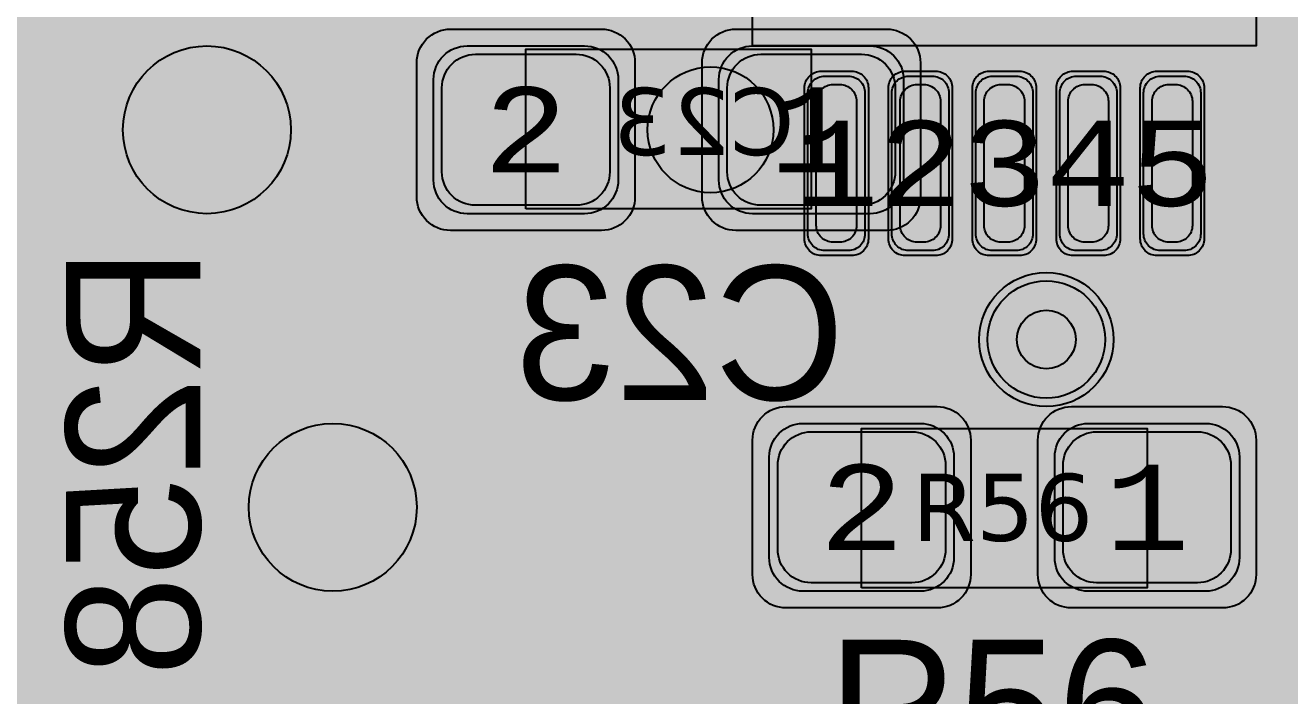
# Model space of a CAD drawing. Extents: x -28 to 199, y -61 to 255.
# Drawn here: x 40.92 to 48.45, y 155.88 to 159.87 of the extents above; entities that cross this region are included whole.
import ezdxf
from ezdxf.enums import TextEntityAlignment as Align

# ---------------------------------------------------------------- set-up
doc = ezdxf.new("R2010")
doc.units = 0
doc.header["$MEASUREMENT"] = 0
for name, color, linetype in [('ASSEMBLY_OUTLINES_BTM', 191, 'CONTINUOUS'), ('ASSEMBLY_OUTLINES_TOP', 102, 'CONTINUOUS'), ('ASSEMBLY_PART_NUMBERS_BTM', 191, 'CONTINUOUS'), ('ASSEMBLY_PART_NUMBERS_TOP', 102, 'CONTINUOUS'), ('ASSEMBLY_REF_DES_BTM', 191, 'CONTINUOUS'), ('ASSEMBLY_REF_DES_TOP', 102, 'CONTINUOUS'), ('DRILL_DRAWING', 21, 'CONTINUOUS'), ('GENERATED_SILKSCREEN_BTM', 255, 'CONTINUOUS'), ('GENERATED_SILKSCREEN_TOP', 140, 'CONTINUOUS'), ('MOUNTING_HOLES_LAYER_2', 42, 'CONTINUOUS'), ('MOUNTING_HOLES_LAYER_3', 42, 'CONTINUOUS'), ('MOUNTING_HOLES_LAYER_BOT21', 42, 'CONTINUOUS'), ('MOUNTING_HOLES_LAYER_TOP', 42, 'CONTINUOUS'), ('PART_PADS_SMD_BTM', 10, 'CONTINUOUS'), ('PART_PADS_SMD_TOP', 150, 'CONTINUOUS'), ('PIN_NUMBERS_BTM', 8, 'CONTINUOUS'), ('PIN_NUMBERS_TOP', 8, 'CONTINUOUS'), ('PLACEMENT_OUTLINES_BTM', 222, 'CONTINUOUS'), ('PLACEMENT_OUTLINES_TOP', 130, 'CONTINUOUS'), ('PLANE_SHAPES_LAYER_2', 230, 'CONTINUOUS'), ('PLANE_SHAPES_LAYER_3', 81, 'CONTINUOUS'), ('SILKSCREEN_OUTLINES_BTM', 211, 'CONTINUOUS'), ('SILKSCREEN_OUTLINES_TOP', 150, 'CONTINUOUS'), ('SILKSCREEN_REF_DES_BTM', 211, 'CONTINUOUS'), ('SILKSCREEN_REF_DES_TOP', 150, 'CONTINUOUS'), ('SOLDERMASK_PADS_BTM', 12, 'CONTINUOUS'), ('SOLDERMASK_PADS_TOP', 180, 'CONTINUOUS'), ('SOLDERPASTE_PADS_BTM', 12, 'CONTINUOUS'), ('SOLDERPASTE_PADS_TOP', 180, 'CONTINUOUS'), ('TRACES_LAYER_BOTTOM', 10, 'CONTINUOUS'), ('TRACES_LAYER_TOP', 150, 'CONTINUOUS'), ('VIA_HOLES_LAYER_2', 30, 'CONTINUOUS'), ('VIA_HOLES_LAYER_3', 30, 'CONTINUOUS'), ('VIA_HOLES_LAYER_BOTTOM', 30, 'CONTINUOUS'), ('VIA_HOLES_LAYER_TOP', 30, 'CONTINUOUS'), ('VIA_PADS_LAYER_2', 230, 'CONTINUOUS'), ('VIA_PADS_LAYER_3', 81, 'CONTINUOUS'), ('VIA_PADS_LAYER_BOTTOM', 10, 'CONTINUOUS'), ('VIA_PADS_LAYER_TOP', 150, 'CONTINUOUS')]:
    doc.layers.add(name, color=color, linetype=linetype)
doc.styles.add('COURIER_NEW', font='COUR.TTF')
doc.styles.add('VERDANA', font='verdana.TTF')
doc.styles.add('VERIBEST_GERBER_0', font='txt')

msp = doc.modelspace()

# ---------------------------------------------------------------- hatches: boundary and pattern name
at = {"layer": 'GENERATED_SILKSCREEN_TOP'}
h = msp.add_hatch(color=256, dxfattribs=at)
edge = h.paths.add_edge_path()
edge.add_arc((45, 159.25), 0.375, 0, 360)
at = {"layer": 'MOUNTING_HOLES_LAYER_2'}
h = msp.add_hatch(color=256, dxfattribs=at)
edge = h.paths.add_edge_path()
edge.add_arc((42, 159.25), 0.5, 0, 360)
h = msp.add_hatch(color=256, dxfattribs=at)
edge = h.paths.add_edge_path()
edge.add_arc((42.75, 157), 0.5, 0, 360)
at = {"layer": 'MOUNTING_HOLES_LAYER_3'}
h = msp.add_hatch(color=256, dxfattribs=at)
edge = h.paths.add_edge_path()
edge.add_arc((42, 159.25), 0.5, 0, 360)
h = msp.add_hatch(color=256, dxfattribs=at)
edge = h.paths.add_edge_path()
edge.add_arc((42.75, 157), 0.5, 0, 360)
at = {"layer": 'MOUNTING_HOLES_LAYER_BOT21'}
h = msp.add_hatch(color=256, dxfattribs=at)
edge = h.paths.add_edge_path()
edge.add_arc((42, 159.25), 0.5, 0, 360)
h = msp.add_hatch(color=256, dxfattribs=at)
edge = h.paths.add_edge_path()
edge.add_arc((42.75, 157), 0.5, 0, 360)
at = {"layer": 'MOUNTING_HOLES_LAYER_TOP'}
h = msp.add_hatch(color=256, dxfattribs=at)
edge = h.paths.add_edge_path()
edge.add_arc((42, 159.25), 0.5, 0, 360)
h = msp.add_hatch(color=256, dxfattribs=at)
edge = h.paths.add_edge_path()
edge.add_arc((42.75, 157), 0.5, 0, 360)
at = {"layer": 'PLANE_SHAPES_LAYER_2'}
h = msp.add_hatch(color=256, dxfattribs=at)
h.paths.add_polyline_path([(169.5, 129.25), (149.5, 129.25), (142.25, 122), (142.25, 90.5), (147.5, 90.5), (147.5, 80), (154, 80), (154, 69.25), (131.75, 69.25), (131.75, 73.25), (121.25, 73.25), (121.25, 81), (110.5, 81), (110.5, 125.75), (106.5, 125.75), (106.5, 128.75), (93.5, 128.75), (93.5, 120.25), (91.75, 120.25), (91.75, 121.5), (80, 121.5), (80, 118.25), (73.25, 118.25), (73.25, 124.5), (67.5, 124.5), (67.5, 128), (57.75, 128), (57.75, 120.25), (55.25, 120.25), (55.25, 121.5), (47.5, 121.5), (47.5, 119), (35, 119), (35, 134.75), (32.75, 134.75), (32.75, 159.75), (29.25, 159.75), (29.25, 175.25), (22.5, 175.25), (22.5, 195.25), (17.25, 195.25), (17.25, 198), (22.5, 198), (22.5, 216.5), (40.25, 216.5), (40.25, 235.5), (54.5, 235.5), (54.5, 254), (87.25, 254), (87.25, 236.25), (86.25, 236.25), (86.25, 228.75), (81, 228.75), (81, 218.75), (95.25, 218.75), (95.25, 194.5), (87, 194.5), (87, 172), (131.1, 172), (131.1, 208.75), (115.5, 208.75), (115.5, 213.75), (106.75, 213.75), (106.75, 218.75), (110.25, 222.25), (110.25, 226.25), (142.5, 226.25), (142.5, 221.5), (160.5, 221.5), (160.5, 240.75), (169.5, 240.75)])
h.paths.add_polyline_path([(35.5, 149.5), (41.75, 149.5), (41.75, 152), (39.25, 152), (39.25, 154), (37.75, 154), (37.75, 152), (35.5, 152)], flags=16)
h.paths.add_polyline_path([(37.5, 125.75), (37.5, 128.75), (42.75, 128.75), (42.75, 125.75)], flags=16)
h.paths.add_polyline_path([(52, 127.75), (52, 130.75), (54.25, 130.75), (54.25, 127.75)], flags=16)
h.paths.add_polyline_path([(50.75, 219.5), (50.75, 226.5), (71.75, 226.5), (71.75, 219.5)], flags=16)
h.paths.add_polyline_path([(66.5, 150.75), (66.5, 177.5), (72.25, 177.5), (72.25, 150.75)], flags=16)
h.paths.add_polyline_path([(47.25, 185.25), (73, 185.25), (73, 188.25), (70.25, 188.25), (70.25, 191), (47.25, 191)], flags=16)
h.paths.add_polyline_path([(84.5, 208), (84.5, 212.75), (85, 212.75), (85, 208)], flags=16)
h.paths.add_polyline_path([(61.5, 137.25), (87.75, 137.25), (87.75, 140.5), (84.75, 140.5), (84.75, 143), (61.5, 143)], flags=16)
h.paths.add_polyline_path([(88.75, 127), (88.75, 130), (91, 130), (91, 127)], flags=16)
h.paths.add_polyline_path([(85.5, 130.25), (85.5, 132.5), (91, 132.5), (91, 130.25)], flags=16)
h.paths.add_polyline_path([(108.75, 142.25), (135.75, 142.25), (135.75, 145.75), (132.25, 145.75), (132.25, 149), (108.75, 149)], flags=16)
h.paths.add_polyline_path([(114.25, 126.75), (140.75, 126.75), (140.75, 129.75), (137.25, 129.75), (137.25, 133), (114.25, 133)], flags=16)
h.paths.add_polyline_path([(155.25, 180.25), (166.25, 180.25), (166.25, 186.25), (152.25, 186.25), (152.25, 183), (155.25, 183)], flags=16)
at = {"layer": 'PLANE_SHAPES_LAYER_3'}
h = msp.add_hatch(color=256, dxfattribs=at)
h.paths.add_polyline_path([(169.5, 129.25), (149.5, 129.25), (142.25, 122), (142.25, 90.5), (147.5, 90.5), (147.5, 80), (154, 80), (154, 69.25), (131.75, 69.25), (131.75, 73.25), (121.25, 73.25), (121.25, 81), (110.5, 81), (110.5, 125.75), (106.5, 125.75), (106.5, 128.75), (93.5, 128.75), (93.5, 120.25), (91.75, 120.25), (91.75, 121.5), (80, 121.5), (80, 118.25), (73.25, 118.25), (73.25, 124.5), (67.5, 124.5), (67.5, 127.75), (58.25, 127.75), (58.25, 130.25), (88.75, 130.25), (88.75, 127), (91, 127), (91, 132.5), (55, 132.5), (55, 131.25), (52, 131.25), (52, 127.75), (55, 127.75), (55, 127.25), (57.75, 127.25), (57.75, 120.25), (55.25, 120.25), (55.25, 121.5), (47.5, 121.5), (47.5, 119), (35, 119), (35, 134.75), (32.75, 134.75), (32.75, 159.75), (29.25, 159.75), (29.25, 175.25), (22.5, 175.25), (22.5, 195.25), (17.25, 195.25), (17.25, 198), (22.5, 198), (22.5, 216.5), (40.25, 216.5), (40.25, 235.5), (54.5, 235.5), (54.5, 254), (87.25, 254), (87.25, 236.25), (86.25, 236.25), (86.25, 228.75), (81, 228.75), (81, 218.75), (95.25, 218.75), (95.25, 194.5), (87, 194.5), (87, 172), (131.1, 172), (131.1, 208.75), (115.5, 208.75), (115.5, 213.75), (106.75, 213.75), (106.75, 218.75), (110.25, 222.25), (110.25, 226.25), (142.5, 226.25), (142.5, 221.5), (160.5, 221.5), (160.5, 240.75), (169.5, 240.75)])
h.paths.add_polyline_path([(35.5, 149.5), (41.75, 149.5), (41.75, 152), (39.25, 152), (39.25, 154), (37.75, 154), (37.75, 152), (35.5, 152)], flags=16)
h.paths.add_polyline_path([(37.5, 125.75), (37.5, 128.75), (42.75, 128.75), (42.75, 125.75)], flags=16)
h.paths.add_polyline_path([(50.75, 219.5), (50.75, 226.5), (71.75, 226.5), (71.75, 219.5)], flags=16)
h.paths.add_polyline_path([(66.5, 150.75), (66.5, 177.5), (72.25, 177.5), (72.25, 150.75)], flags=16)
h.paths.add_polyline_path([(47.25, 185.25), (73, 185.25), (73, 188.25), (70.25, 188.25), (70.25, 191), (47.25, 191)], flags=16)
h.paths.add_polyline_path([(84.5, 208), (84.5, 212.75), (85, 212.75), (85, 208)], flags=16)
h.paths.add_polyline_path([(61.5, 137.25), (87.75, 137.25), (87.75, 140.5), (84.75, 140.5), (84.75, 143), (61.5, 143)], flags=16)
h.paths.add_polyline_path([(108.75, 142.25), (135.75, 142.25), (135.75, 145.75), (132.25, 145.75), (132.25, 149), (108.75, 149)], flags=16)
h.paths.add_polyline_path([(114.25, 126.75), (140.75, 126.75), (140.75, 129.75), (137.25, 129.75), (137.25, 133), (114.25, 133)], flags=16)
h.paths.add_polyline_path([(155.25, 180.25), (166.25, 180.25), (166.25, 186.25), (152.25, 186.25), (152.25, 183), (155.25, 183)], flags=16)
at = {"layer": 'SILKSCREEN_OUTLINES_TOP'}
h = msp.add_hatch(color=256, dxfattribs=at)
edge = h.paths.add_edge_path()
edge.add_arc((45, 159.25), 0.375, 0, 360)
at = {"layer": 'VIA_HOLES_LAYER_2'}
h = msp.add_hatch(color=256, dxfattribs=at)
edge = h.paths.add_edge_path()
edge.add_arc((47, 158), 0.175, 0, 360)
at = {"layer": 'VIA_HOLES_LAYER_3'}
h = msp.add_hatch(color=256, dxfattribs=at)
edge = h.paths.add_edge_path()
edge.add_arc((47, 158), 0.175, 0, 360)
at = {"layer": 'VIA_HOLES_LAYER_BOTTOM'}
h = msp.add_hatch(color=256, dxfattribs=at)
edge = h.paths.add_edge_path()
edge.add_arc((47, 158), 0.175, 0, 360)
at = {"layer": 'VIA_HOLES_LAYER_TOP'}
h = msp.add_hatch(color=256, dxfattribs=at)
edge = h.paths.add_edge_path()
edge.add_arc((47, 158), 0.175, 0, 360)

# ---------------------------------------------------------------- linework, layer by layer
at = {"layer": 'ASSEMBLY_OUTLINES_BTM'}
msp.add_lwpolyline([(43.9, 158.78), (43.9, 159.73), (45.6, 159.73), (45.6, 158.78)], close=True, dxfattribs=at)
at = {"layer": 'ASSEMBLY_OUTLINES_TOP', "const_width": 0.1}
msp.add_lwpolyline([(45.25, 159.75), (45.25, 162.75), (48.25, 162.75), (48.25, 159.75)], close=True, dxfattribs=at)
at = {"layer": 'ASSEMBLY_OUTLINES_TOP'}
msp.add_lwpolyline([(45.9, 156.52), (45.9, 157.47), (47.6, 157.47), (47.6, 156.52)], close=True, dxfattribs=at)
at = {"layer": 'GENERATED_SILKSCREEN_BTM', "const_width": 0.15}
for points in [[(45.042098, 159.730005, 1.22306e-05), (45.042089, 159.729995), (44.457911, 159.729995, 1.22306e-05), (44.457902, 159.730005), (45.042098, 159.730005)], [(45.033844, 158.779995), (44.466156, 158.779995, 1.1642e-05), (44.466164, 158.780005), (45.033836, 158.780005, 1.1642e-05), (45.033844, 158.779995)]]:
    msp.add_lwpolyline(points, format="xyb", dxfattribs=at)
for points in [[(41.4608, 157.8752), (41.4592, 157.8728), (41.4552, 157.872), (41.4512, 157.8696), (41.4472, 157.8696), (41.2824, 157.8696), (41.2784, 157.8696), (41.276, 157.872), (41.2736, 157.872), (41.2728, 157.8728), (41.272, 157.8736), (41.2696, 157.8752), (41.16, 158.0112), (41.1584, 158.0152), (41.1576, 158.0176), (41.1568, 158.0216), (41.1568, 158.4248), (41.1584, 158.432), (41.1624, 158.436), (41.1672, 158.4408), (41.1728, 158.4424), (41.9408, 158.4424), (41.9472, 158.4408), (41.9512, 158.4368), (41.9536, 158.432), (41.9544, 158.4264), (41.9536, 158.42), (41.9512, 158.4144), (41.9472, 158.4104), (41.9408, 158.4088), (41.5728, 158.4088), (41.5728, 158.0328), (41.9456, 157.9016), (41.9512, 157.8984), (41.9544, 157.8928), (41.9552, 157.8864), (41.9536, 157.8816), (41.9512, 157.8768), (41.9464, 157.8728), (41.9416, 157.8704), (41.9352, 157.872), (41.5624, 158.0032), (41.4608, 157.8752)], [(41.1896, 158.4088), (41.1896, 158.0256), (41.2904, 157.9016), (41.4392, 157.9016), (41.5408, 158.0256), (41.5408, 158.4088), (41.1896, 158.4088)], [(44.0404, 157.6296), (44.1756, 157.7392), (44.178, 157.7408), (44.1796, 157.7432), (44.1804, 157.7456), (44.1804, 157.748), (44.1796, 157.7536), (44.1764, 157.7592), (44.1724, 157.7632), (44.1676, 157.7664), (44.162, 157.7672), (44.1564, 157.7656), (44.026, 157.6592), (43.7676, 157.6592), (43.6428, 157.76), (43.6428, 157.9088), (43.766, 158.0104), (43.8988, 158.0104), (43.9052, 158.012), (43.9092, 158.0152), (43.9116, 158.0208), (43.9124, 158.0264), (43.9116, 158.032), (43.9092, 158.0368), (43.9052, 158.0408), (43.8988, 158.0424), (43.766, 158.0424), (43.6428, 158.144), (43.6428, 158.2928), (43.7676, 158.3936), (44.026, 158.3936), (44.1564, 158.2872), (44.162, 158.2856), (44.1676, 158.2864), (44.1724, 158.2888), (44.1764, 158.2936), (44.1796, 158.2984), (44.1804, 158.304), (44.1804, 158.3072), (44.1796, 158.3096), (44.178, 158.312), (44.1756, 158.3136), (44.0404, 158.4232), (44.038, 158.424), (44.0356, 158.4248), (44.0348, 158.4256), (44.0316, 158.4264), (43.762, 158.4264), (43.758, 158.4256), (43.7564, 158.4248), (43.7548, 158.424), (43.7516, 158.4232), (43.6164, 158.3136), (43.614, 158.3096), (43.6132, 158.3064), (43.6116, 158.304), (43.6108, 158.3008), (43.6108, 158.136), (43.6116, 158.1336), (43.6132, 158.128), (43.614, 158.124), (43.6164, 158.1224), (43.734, 158.0264), (43.6164, 157.9304), (43.6156, 157.9288), (43.614, 157.9272), (43.6132, 157.9264), (43.6132, 157.9248), (43.6116, 157.9192), (43.6108, 157.9168), (43.6108, 157.752), (43.6116, 157.748), (43.6132, 157.7448), (43.614, 157.7416), (43.6164, 157.7392), (43.7516, 157.6296), (43.7548, 157.628), (43.7556, 157.6272), (43.758, 157.6272), (43.7588, 157.6264), (43.7596, 157.6264), (43.762, 157.6264), (44.0316, 157.6264), (44.0348, 157.6272), (44.038, 157.628), (44.0404, 157.6296)], [(44.5068, 158.4232), (44.3724, 158.3136), (44.37, 158.3096), (44.3692, 158.3064), (44.3676, 158.304), (44.3668, 158.3008), (44.3668, 158.1912), (44.3676, 158.188), (44.3692, 158.1832), (44.37, 158.1792), (44.3724, 158.1776), (44.9052, 157.7448), (44.9052, 157.6592), (44.3828, 157.6592), (44.3772, 157.6576), (44.3724, 157.6544), (44.37, 157.6488), (44.3692, 157.6424), (44.37, 157.6368), (44.3724, 157.6312), (44.3772, 157.628), (44.3828, 157.6264), (44.922, 157.6264), (44.9284, 157.628), (44.9324, 157.632), (44.9364, 157.636), (44.938, 157.6424), (44.938, 157.752), (44.9372, 157.7544), (44.9356, 157.76), (44.934, 157.7624), (44.9332, 157.764), (44.9308, 157.7656), (44.3988, 158.1992), (44.3988, 158.2928), (44.5236, 158.3936), (44.782, 158.3936), (44.9124, 158.2872), (44.918, 158.2856), (44.9236, 158.2864), (44.9284, 158.2888), (44.9324, 158.2936), (44.9348, 158.2984), (44.9356, 158.304), (44.9348, 158.3096), (44.9332, 158.312), (44.9308, 158.3136), (44.7964, 158.4232), (44.7932, 158.424), (44.7916, 158.4248), (44.79, 158.4256), (44.7868, 158.4264), (44.5172, 158.4264), (44.514, 158.4256), (44.5124, 158.4248), (44.51, 158.424), (44.5068, 158.4232)], [(45.5508, 157.6296), (45.6852, 157.7392), (45.6892, 157.7416), (45.69, 157.7448), (45.6916, 157.748), (45.6924, 157.752), (45.6924, 158.3008), (45.6916, 158.3048), (45.69, 158.308), (45.6884, 158.3096), (45.6876, 158.3112), (45.686, 158.3136), (45.5508, 158.4232), (45.5484, 158.424), (45.546, 158.4248), (45.5452, 158.4256), (45.542, 158.4264), (45.2724, 158.4264), (45.2684, 158.4256), (45.2668, 158.4248), (45.2644, 158.424), (45.262, 158.4232), (45.1268, 158.3136), (45.1236, 158.3096), (45.122, 158.3032), (45.1228, 158.2984), (45.1244, 158.2944), (45.1268, 158.2912), (45.1308, 158.288), (45.1348, 158.2856), (45.1388, 158.2848), (45.1428, 158.2848), (45.146, 158.2872), (45.278, 158.3936), (45.5364, 158.3936), (45.6596, 158.2928), (45.6596, 157.76), (45.5364, 157.6592), (45.278, 157.6592), (45.146, 157.7656), (45.1428, 157.7672), (45.1388, 157.768), (45.1348, 157.7672), (45.1308, 157.7648), (45.1268, 157.7616), (45.1244, 157.7576), (45.1228, 157.7528), (45.122, 157.748), (45.1236, 157.7432), (45.1268, 157.7392), (45.262, 157.6296), (45.2652, 157.628), (45.266, 157.6272), (45.2684, 157.6272), (45.2692, 157.6264), (45.27, 157.6264), (45.2724, 157.6264), (45.542, 157.6264), (45.5452, 157.6272), (45.5484, 157.628), (45.5508, 157.6296)], [(41.16, 157.2544), (41.2696, 157.12), (41.2736, 157.1176), (41.2768, 157.1168), (41.2792, 157.1152), (41.2824, 157.1144), (41.392, 157.1144), (41.3944, 157.1152), (41.4, 157.1168), (41.404, 157.1176), (41.4056, 157.12), (41.8384, 157.6528), (41.924, 157.6528), (41.924, 157.1304), (41.9256, 157.1248), (41.9288, 157.12), (41.9344, 157.1176), (41.9408, 157.1168), (41.9464, 157.1176), (41.952, 157.12), (41.9552, 157.1248), (41.9568, 157.1304), (41.9568, 157.6696), (41.9552, 157.676), (41.9512, 157.68), (41.9472, 157.684), (41.9408, 157.6856), (41.8312, 157.6856), (41.8288, 157.6848), (41.8232, 157.6832), (41.8208, 157.6816), (41.8192, 157.68), (41.8176, 157.6784), (41.384, 157.1464), (41.2904, 157.1464), (41.1896, 157.2712), (41.1896, 157.5296), (41.296, 157.66), (41.2976, 157.6656), (41.2968, 157.6704), (41.2944, 157.676), (41.2896, 157.6792), (41.2848, 157.6824), (41.2792, 157.6832), (41.2736, 157.6824), (41.2696, 157.6784), (41.16, 157.544), (41.1592, 157.5408), (41.1584, 157.5384), (41.1576, 157.5376), (41.1568, 157.5344), (41.1568, 157.2648), (41.1576, 157.2616), (41.1576, 157.2608), (41.1584, 157.26), (41.1592, 157.2576), (41.16, 157.2544)], [(41.432, 156.7792), (41.4328, 156.7824), (41.4336, 156.7848), (41.4352, 156.788), (41.5232, 156.8968), (41.1896, 156.8968), (41.1896, 156.3744), (41.188, 156.3688), (41.1848, 156.364), (41.1792, 156.3616), (41.1736, 156.3608), (41.1672, 156.3616), (41.1616, 156.364), (41.1584, 156.3688), (41.1568, 156.3744), (41.1568, 156.9144), (41.1584, 156.92), (41.1624, 156.924), (41.1672, 156.9288), (41.1728, 156.9304), (41.5576, 156.9304), (41.5632, 156.9296), (41.5672, 156.9272), (41.5696, 156.924), (41.5712, 156.9184), (41.5728, 156.9144), (41.5736, 156.9112), (41.5728, 156.9072), (41.5704, 156.904), (41.464, 156.7736), (41.464, 156.5152), (41.5656, 156.3904), (41.8232, 156.3904), (41.9232, 156.5152), (41.9232, 156.7736), (41.8176, 156.904), (41.8152, 156.9096), (41.8152, 156.9144), (41.8184, 156.9192), (41.8224, 156.924), (41.828, 156.9272), (41.8336, 156.928), (41.8368, 156.928), (41.8392, 156.9272), (41.8432, 156.9232), (41.9536, 156.788), (41.9552, 156.7856), (41.9552, 156.7824), (41.9568, 156.7792), (41.9568, 156.5096), (41.9568, 156.5072), (41.956, 156.5064), (41.956, 156.5056), (41.9552, 156.504), (41.9552, 156.5024), (41.9536, 156.4992), (41.8432, 156.364), (41.8408, 156.3616), (41.8392, 156.3608), (41.8344, 156.3592), (41.8312, 156.3584), (41.5576, 156.3584), (41.5544, 156.3592), (41.5496, 156.3608), (41.548, 156.3608), (41.5472, 156.3616), (41.5456, 156.3632), (41.544, 156.364), (41.4352, 156.4992), (41.4336, 156.5032), (41.4328, 156.5056), (41.432, 156.5096), (41.432, 156.7792)], [(41.9568, 155.732), (41.9568, 156.0256), (41.9568, 156.028), (41.956, 156.0304), (41.9552, 156.0336), (41.952, 156.0368), (41.8696, 156.1168), (41.8664, 156.12), (41.8632, 156.1216), (41.8584, 156.1216), (41.6112, 156.1216), (41.608, 156.1216), (41.6064, 156.1216), (41.6056, 156.1208), (41.5288, 156.0952), (41.452, 156.1208), (41.4512, 156.1216), (41.4464, 156.1216), (41.2544, 156.1216), (41.2512, 156.1216), (41.2472, 156.12), (41.2432, 156.1168), (41.1608, 156.0368), (41.1584, 156.0336), (41.1576, 156.0304), (41.1568, 156.028), (41.1568, 156.0256), (41.1568, 155.732)], [(41.2632, 156.0896), (41.4448, 156.0896), (41.5136, 156.068), (41.5136, 155.6912), (41.4448, 155.668), (41.2632, 155.668), (41.1896, 155.7384), (41.1896, 156.0176), (41.2632, 156.0896)], [(41.6144, 156.0896), (41.8512, 156.0896), (41.924, 156.0176), (41.924, 155.7384), (41.8512, 155.668), (41.6144, 155.668), (41.5456, 155.6912), (41.5456, 156.068), (41.6144, 156.0896)]]:
    msp.add_lwpolyline(points, dxfattribs=at)
at = {"layer": 'GENERATED_SILKSCREEN_TOP', "const_width": 0.15}
for points in [[(48.250005, 159.75, -0.4142135624), (48.25, 159.749995), (45.25, 159.749995, -0.4142135624), (45.249995, 159.75), (45.249995, 162.75, -0.4142135624), (45.25, 162.750005), (45.858916, 162.750005, 1.06046e-05), (45.858901, 162.749995), (45.250005, 162.749995), (45.250005, 159.750005), (48.249995, 159.750005), (48.249995, 161.556303, 7.1803e-06), (48.250005, 161.55631), (48.250005, 159.75)], [(47.033844, 157.470005, 1.1642e-05), (47.033836, 157.469995), (46.466164, 157.469995, 1.1642e-05), (46.466156, 157.470005), (47.033844, 157.470005)], [(47.042098, 156.519995), (46.457902, 156.519995, 1.22306e-05), (46.457911, 156.520005), (47.042089, 156.520005, 1.22306e-05), (47.042098, 156.519995)]]:
    msp.add_lwpolyline(points, format="xyb", dxfattribs=at)
for points in [[(46.374, 155.8924), (46.3764, 155.894), (46.3772, 155.898), (46.3796, 155.902), (46.3796, 155.906), (46.3796, 156.0708), (46.3796, 156.0748), (46.3772, 156.0772), (46.3772, 156.0796), (46.3764, 156.0804), (46.3756, 156.0812), (46.374, 156.0828), (46.238, 156.1932), (46.234, 156.1948), (46.2308, 156.1956), (46.2276, 156.1964), (45.8244, 156.1964), (45.8172, 156.1948), (45.8124, 156.1908), (45.8084, 156.186), (45.8068, 156.1804), (45.8068, 155.4124)], [(45.8404, 156.1636), (46.2228, 156.1636), (46.3476, 156.0628), (46.3476, 155.914), (46.2228, 155.8124), (45.8404, 155.8124), (45.8404, 156.1636)], [(46.714, 155.9212), (46.7108, 155.9204), (46.7084, 155.9196), (46.7052, 155.918), (46.5964, 155.83), (46.5964, 156.1636), (47.1188, 156.1636), (47.1244, 156.1652), (47.1292, 156.1684), (47.1316, 156.174), (47.1324, 156.1796), (47.1316, 156.186), (47.1292, 156.1908), (47.1244, 156.1948), (47.1188, 156.1964), (46.5788, 156.1964), (46.5732, 156.1948), (46.5684, 156.1908), (46.5644, 156.186), (46.5628, 156.1804), (46.5628, 155.7956)], [(47.3196, 155.522), (47.3196, 156.0708), (47.3204, 156.0748), (47.322, 156.078), (47.3236, 156.0796), (47.3252, 156.0812), (47.3268, 156.0836), (47.4612, 156.1932), (47.4644, 156.194), (47.4668, 156.1948), (47.4676, 156.1956), (47.4708, 156.1964), (47.7404, 156.1964), (47.7436, 156.1956), (47.7444, 156.1956), (47.7452, 156.1948), (47.7476, 156.194), (47.7508, 156.1932)], [(47.7508, 156.1932), (47.8852, 156.0836), (47.8892, 156.0796), (47.89, 156.0732), (47.8892, 156.0684), (47.8876, 156.0644), (47.8852, 156.0612), (47.8812, 156.058), (47.8772, 156.0556), (47.8732, 156.0548), (47.8692, 156.0548), (47.866, 156.0572), (47.7348, 156.1636), (47.4756, 156.1636), (47.3524, 156.0628), (47.3524, 155.7756), (47.4612, 155.8644), (47.4644, 155.8652), (47.466, 155.866), (47.4668, 155.866), (47.4668, 155.8668), (47.4708, 155.8676), (47.7404, 155.8676), (47.7436, 155.8668), (47.7436, 155.866), (47.7452, 155.866), (47.7476, 155.8652), (47.75, 155.8644), (47.8852, 155.7556)], [(47.134, 155.7988), (47.1324, 155.8036), (47.1324, 155.8052), (47.1316, 155.806), (47.13, 155.8076), (47.1292, 155.8092), (46.994, 155.918), (46.99, 155.9196), (46.9868, 155.9204), (46.9836, 155.9212), (46.714, 155.9212)], [(46.246, 155.7908), (46.374, 155.8924)], [(46.5892, 155.7828), (46.7196, 155.8892), (46.978, 155.8892), (47.1028, 155.7876)], [(47.3524, 155.734), (47.3524, 155.53), (47.4756, 155.4292), (47.734, 155.4292), (47.8588, 155.53), (47.8588, 155.734), (47.734, 155.8356), (47.4756, 155.8356), (47.3524, 155.734)]]:
    msp.add_lwpolyline(points, dxfattribs=at)
at = {"layer": 'GENERATED_SILKSCREEN_TOP'}
msp.add_circle((45, 159.25), 0.375, dxfattribs=at)
at = {"layer": 'MOUNTING_HOLES_LAYER_2'}
for centre in [(42, 159.25), (42.75, 157)]:
    msp.add_circle(centre, 0.5, dxfattribs=at)
at = {"layer": 'MOUNTING_HOLES_LAYER_3'}
for centre in [(42, 159.25), (42.75, 157)]:
    msp.add_circle(centre, 0.5, dxfattribs=at)
at = {"layer": 'MOUNTING_HOLES_LAYER_BOT21'}
for centre in [(42, 159.25), (42.75, 157)]:
    msp.add_circle(centre, 0.5, dxfattribs=at)
at = {"layer": 'MOUNTING_HOLES_LAYER_TOP'}
for centre in [(42, 159.25), (42.75, 157)]:
    msp.add_circle(centre, 0.5, dxfattribs=at)
at = {"layer": 'PART_PADS_SMD_BTM'}
for points in [[(44.45, 158.95, -0.4142135624), (44.25, 158.75), (43.55, 158.75, -0.4142135624), (43.35, 158.95), (43.35, 159.55, -0.4142135624), (43.55, 159.75), (44.25, 159.75, -0.4142135624), (44.45, 159.55)], [(46.15, 158.95, -0.4142135624), (45.95, 158.75), (45.25, 158.75, -0.4142135624), (45.05, 158.95), (45.05, 159.55, -0.4142135624), (45.25, 159.75), (45.95, 159.75, -0.4142135624), (46.15, 159.55)]]:
    msp.add_lwpolyline(points, format="xyb", close=True, dxfattribs=at)
at = {"layer": 'PART_PADS_SMD_TOP'}
for points in [[(45.68, 158.53, -0.4142135624), (45.58, 158.63), (45.58, 159.47, -0.4142135624), (45.68, 159.57), (45.82, 159.57, -0.4142135624), (45.92, 159.47), (45.92, 158.63, -0.4142135624), (45.82, 158.53)], [(46.18, 158.53, -0.4142135624), (46.08, 158.63), (46.08, 159.47, -0.4142135624), (46.18, 159.57), (46.32, 159.57, -0.4142135624), (46.42, 159.47), (46.42, 158.63, -0.4142135624), (46.32, 158.53)], [(46.68, 158.53, -0.4142135624), (46.58, 158.63), (46.58, 159.47, -0.4142135624), (46.68, 159.57), (46.82, 159.57, -0.4142135624), (46.92, 159.47), (46.92, 158.63, -0.4142135624), (46.82, 158.53)], [(47.18, 158.53, -0.4142135624), (47.08, 158.63), (47.08, 159.47, -0.4142135624), (47.18, 159.57), (47.32, 159.57, -0.4142135624), (47.42, 159.47), (47.42, 158.63, -0.4142135624), (47.32, 158.53)], [(47.68, 158.53, -0.4142135624), (47.58, 158.63), (47.58, 159.47, -0.4142135624), (47.68, 159.57), (47.82, 159.57, -0.4142135624), (47.92, 159.47), (47.92, 158.63, -0.4142135624), (47.82, 158.53)], [(46.45, 156.7, -0.4142135624), (46.25, 156.5), (45.55, 156.5, -0.4142135624), (45.35, 156.7), (45.35, 157.3, -0.4142135624), (45.55, 157.5), (46.25, 157.5, -0.4142135624), (46.45, 157.3)], [(48.15, 156.7, -0.4142135624), (47.95, 156.5), (47.25, 156.5, -0.4142135624), (47.05, 156.7), (47.05, 157.3, -0.4142135624), (47.25, 157.5), (47.95, 157.5, -0.4142135624), (48.15, 157.3)]]:
    msp.add_lwpolyline(points, format="xyb", close=True, dxfattribs=at)
at = {"layer": 'PLACEMENT_OUTLINES_BTM'}
msp.add_lwpolyline([(43.9, 158.78), (43.9, 159.73), (45.6, 159.73), (45.6, 158.78)], close=True, dxfattribs=at)
at = {"layer": 'PLACEMENT_OUTLINES_TOP'}
for points in [[(45.25, 159.75), (45.25, 162.75), (48.25, 162.75), (48.25, 159.75)], [(45.9, 156.52), (45.9, 157.47), (47.6, 157.47), (47.6, 156.52)]]:
    msp.add_lwpolyline(points, close=True, dxfattribs=at)
at = {"layer": 'SILKSCREEN_OUTLINES_BTM'}
msp.add_lwpolyline([(43.9, 158.78), (43.9, 159.73), (45.6, 159.73), (45.6, 158.78)], close=True, dxfattribs=at)
at = {"layer": 'SILKSCREEN_OUTLINES_TOP'}
for points in [[(45.25, 159.75), (45.25, 162.75), (48.25, 162.75), (48.25, 159.75)], [(45.9, 156.52), (45.9, 157.47), (47.6, 157.47), (47.6, 156.52)]]:
    msp.add_lwpolyline(points, close=True, dxfattribs=at)
msp.add_circle((45, 159.25), 0.375, dxfattribs=at)
at = {"layer": 'SOLDERMASK_PADS_BTM'}
for points in [[(44.55, 158.85, -0.4142135624), (44.35, 158.65), (43.45, 158.65, -0.4142135624), (43.25, 158.85), (43.25, 159.65, -0.4142135624), (43.45, 159.85), (44.35, 159.85, -0.4142135624), (44.55, 159.65)], [(46.25, 158.85, -0.4142135624), (46.05, 158.65), (45.15, 158.65, -0.4142135624), (44.95, 158.85), (44.95, 159.65, -0.4142135624), (45.15, 159.85), (46.05, 159.85, -0.4142135624), (46.25, 159.65)]]:
    msp.add_lwpolyline(points, format="xyb", close=True, dxfattribs=at)
at = {"layer": 'SOLDERMASK_PADS_TOP'}
for points in [[(45.66, 158.5, -0.4142135624), (45.56, 158.6), (45.56, 159.5, -0.4142135624), (45.66, 159.6), (45.84, 159.6, -0.4142135624), (45.94, 159.5), (45.94, 158.6, -0.4142135624), (45.84, 158.5)], [(46.16, 158.5, -0.4142135624), (46.06, 158.6), (46.06, 159.5, -0.4142135624), (46.16, 159.6), (46.34, 159.6, -0.4142135624), (46.44, 159.5), (46.44, 158.6, -0.4142135624), (46.34, 158.5)], [(46.66, 158.5, -0.4142135624), (46.56, 158.6), (46.56, 159.5, -0.4142135624), (46.66, 159.6), (46.84, 159.6, -0.4142135624), (46.94, 159.5), (46.94, 158.6, -0.4142135624), (46.84, 158.5)], [(47.16, 158.5, -0.4142135624), (47.06, 158.6), (47.06, 159.5, -0.4142135624), (47.16, 159.6), (47.34, 159.6, -0.4142135624), (47.44, 159.5), (47.44, 158.6, -0.4142135624), (47.34, 158.5)], [(47.66, 158.5, -0.4142135624), (47.56, 158.6), (47.56, 159.5, -0.4142135624), (47.66, 159.6), (47.84, 159.6, -0.4142135624), (47.94, 159.5), (47.94, 158.6, -0.4142135624), (47.84, 158.5)], [(46.55, 156.6, -0.4142135624), (46.35, 156.4), (45.45, 156.4, -0.4142135624), (45.25, 156.6), (45.25, 157.4, -0.4142135624), (45.45, 157.6), (46.35, 157.6, -0.4142135624), (46.55, 157.4)], [(48.25, 156.6, -0.4142135624), (48.05, 156.4), (47.15, 156.4, -0.4142135624), (46.95, 156.6), (46.95, 157.4, -0.4142135624), (47.15, 157.6), (48.05, 157.6, -0.4142135624), (48.25, 157.4)]]:
    msp.add_lwpolyline(points, format="xyb", close=True, dxfattribs=at)
at = {"layer": 'SOLDERPASTE_PADS_BTM'}
for points in [[(44.4, 159, -0.4142135624), (44.2, 158.8), (43.6, 158.8, -0.4142135624), (43.4, 159), (43.4, 159.5, -0.4142135624), (43.6, 159.7), (44.2, 159.7, -0.4142135624), (44.4, 159.5)], [(46.1, 159, -0.4142135624), (45.9, 158.8), (45.3, 158.8, -0.4142135624), (45.1, 159), (45.1, 159.5, -0.4142135624), (45.3, 159.7), (45.9, 159.7, -0.4142135624), (46.1, 159.5)]]:
    msp.add_lwpolyline(points, format="xyb", close=True, dxfattribs=at)
at = {"layer": 'SOLDERPASTE_PADS_TOP'}
for points in [[(45.73, 158.58, -0.4142135624), (45.63, 158.68), (45.63, 159.42, -0.4142135624), (45.73, 159.52), (45.77, 159.52, -0.4142135624), (45.87, 159.42), (45.87, 158.68, -0.4142135624), (45.77, 158.58)], [(46.23, 158.58, -0.4142135624), (46.13, 158.68), (46.13, 159.42, -0.4142135624), (46.23, 159.52), (46.27, 159.52, -0.4142135624), (46.37, 159.42), (46.37, 158.68, -0.4142135624), (46.27, 158.58)], [(46.73, 158.58, -0.4142135624), (46.63, 158.68), (46.63, 159.42, -0.4142135624), (46.73, 159.52), (46.77, 159.52, -0.4142135624), (46.87, 159.42), (46.87, 158.68, -0.4142135624), (46.77, 158.58)], [(47.23, 158.58, -0.4142135624), (47.13, 158.68), (47.13, 159.42, -0.4142135624), (47.23, 159.52), (47.27, 159.52, -0.4142135624), (47.37, 159.42), (47.37, 158.68, -0.4142135624), (47.27, 158.58)], [(47.73, 158.58, -0.4142135624), (47.63, 158.68), (47.63, 159.42, -0.4142135624), (47.73, 159.52), (47.77, 159.52, -0.4142135624), (47.87, 159.42), (47.87, 158.68, -0.4142135624), (47.77, 158.58)], [(46.4, 156.75, -0.4142135624), (46.2, 156.55), (45.6, 156.55, -0.4142135624), (45.4, 156.75), (45.4, 157.25, -0.4142135624), (45.6, 157.45), (46.2, 157.45, -0.4142135624), (46.4, 157.25)], [(48.1, 156.75, -0.4142135624), (47.9, 156.55), (47.3, 156.55, -0.4142135624), (47.1, 156.75), (47.1, 157.25, -0.4142135624), (47.3, 157.45), (47.9, 157.45, -0.4142135624), (48.1, 157.25)]]:
    msp.add_lwpolyline(points, format="xyb", close=True, dxfattribs=at)
at = {"layer": 'TRACES_LAYER_BOTTOM'}
for points, const_width in [([(37.5, 165.15), (38.872177, 163.777823), (38.872177, 159.928755), (40.931401, 157.869531), (40.931401, 157.23229), (43.3, 154.863691), (43.3, 144)], 0.5), ([(43.9, 159.25), (43.9, 158.110483), (44.895641, 157.114842), (47.597109, 157.114842), (48.408309, 157.926042), (48.408309, 160.864691), (48, 161.273), (48, 161.9)], 0.35), ([(43.8, 160.9), (43.8, 160.073), (43.846, 160.027), (43.9, 160.027), (43.9, 159.25)], 0.35), ([(47, 158), (46.556644, 158.443356), (46.456644, 158.443356), (45.65, 159.25), (45.6, 159.25)], 0.35)]:
    msp.add_lwpolyline(points, dxfattribs=dict(at, const_width=const_width))
at = {"layer": 'TRACES_LAYER_TOP'}
for points, const_width in [([(45.75, 159.05), (45.75, 160.220395), (45.929605, 160.4), (46.5, 160.4)], 0.254), ([(45.75, 159.05), (45.75, 157.95), (45.9, 157.8), (45.9, 157)], 0.254), ([(46.75, 159.05), (46.75, 158.25), (47, 158)], 0.254), ([(47.25, 159.05), (47.25, 158.25), (47, 158)], 0.254), ([(49.15, 158.5), (48.448667, 158.5), (48.197, 158.751667), (47.75, 158.751667), (47.75, 159.05)], 0.254), ([(49, 157), (47.6, 157)], 0.5)]:
    msp.add_lwpolyline(points, dxfattribs=dict(at, const_width=const_width))
at = {"layer": 'VIA_HOLES_LAYER_2'}
msp.add_circle((47, 158), 0.175, dxfattribs=at)
at = {"layer": 'VIA_HOLES_LAYER_3'}
msp.add_circle((47, 158), 0.175, dxfattribs=at)
at = {"layer": 'VIA_HOLES_LAYER_BOTTOM'}
msp.add_circle((47, 158), 0.175, dxfattribs=at)
at = {"layer": 'VIA_HOLES_LAYER_TOP'}
msp.add_circle((47, 158), 0.175, dxfattribs=at)
at = {"layer": 'VIA_PADS_LAYER_2'}
msp.add_circle((47, 158), 0.4, dxfattribs=at)
at = {"layer": 'VIA_PADS_LAYER_3'}
msp.add_circle((47, 158), 0.4, dxfattribs=at)
at = {"layer": 'VIA_PADS_LAYER_BOTTOM'}
msp.add_circle((47, 158), 0.35, dxfattribs=at)
at = {"layer": 'VIA_PADS_LAYER_TOP'}
msp.add_circle((47, 158), 0.35, dxfattribs=at)

# ---------------------------------------------------------------- texts
at = {"layer": 'ASSEMBLY_PART_NUMBERS_BTM', "style": 'VERIBEST_GERBER_0', "text_generation_flag": 2}
for s, p in [('CL10C010BB8NNNC', (39.54, 173.5)), ('CL10C010BB8NNNC', (42.389998, 173.5)), ('GRM188R71H123KA01D', (43.21, 173.25)), ('ERJ-3EKF4701V', (42.79, 162)), ('ERJ-3EKF4701V', (44.54, 162)), ('GRM21BR71H224KA01L', (39.79, 160.75))]:
    msp.add_text(s, height=2.032, rotation=90, dxfattribs=at).set_placement(p, align=Align.TOP_LEFT)
for s, p in [('CL10B104KB8SFNC', (44.75, 156.71)), ('ERJ-3EKF2000V', (62.25, 156.04))]:
    msp.add_text(s, height=2.032, dxfattribs=at).set_placement(p, align=Align.TOP_LEFT)
at = {"layer": 'ASSEMBLY_PART_NUMBERS_TOP', "style": 'VERIBEST_GERBER_0'}
msp.add_text('ERJ-3EKF4701V', height=2.032, rotation=270, dxfattribs=at).set_placement((46.71, 161), align=Align.TOP_LEFT)
for s, p in [('ERJ-3GEY0R00V', (46.75, 159.54)), ('ADG736BRMZ-REEL7', (46.75, 158.71))]:
    msp.add_text(s, height=2.032, dxfattribs=at).set_placement(p, align=Align.TOP_LEFT)
at = {"layer": 'ASSEMBLY_REF_DES_BTM', "style": 'VERDANA', "text_generation_flag": 2}
msp.add_text('C23', height=0.4, dxfattribs=at).set_placement((45.5, 159.5), align=Align.TOP_LEFT)
at = {"layer": 'ASSEMBLY_REF_DES_TOP', "style": 'VERDANA'}
for s, height, p in [('OSC6', 1.2, (39.85, 158.8)), ('R56', 0.4, (46.2, 157.2))]:
    msp.add_text(s, height=height, dxfattribs=at).set_placement(p, align=Align.TOP_LEFT)
at = {"layer": 'DRILL_DRAWING', "style": 'VERIBEST_GERBER_0'}
for s, p in [('A', (46.5, 160.4)), ('A', (40.2, 159.9)), ('T', (42, 159.25)), ('A', (47, 158)), ('T', (42.75, 157)), ('A', (49, 157))]:
    msp.add_text(s, height=2, dxfattribs=at).set_placement(p, align=Align.MIDDLE_CENTER)
at = {"layer": 'PIN_NUMBERS_BTM', "style": 'COURIER_NEW'}
for s, p in [('2', (43.9, 159.25)), ('1', (45.6, 159.25)), ('1', (45.75, 159.05)), ('2', (46.25, 159.05)), ('3', (46.75, 159.05)), ('4', (47.25, 159.05)), ('5', (47.75, 159.05)), ('2', (45.9, 157)), ('1', (47.6, 157))]:
    msp.add_text(s, height=0.508, dxfattribs=at).set_placement(p, align=Align.MIDDLE_CENTER)
at = {"layer": 'PIN_NUMBERS_TOP', "style": 'COURIER_NEW'}
for s, p in [('2', (43.9, 159.25)), ('1', (45.6, 159.25)), ('1', (45.75, 159.05)), ('2', (46.25, 159.05)), ('3', (46.75, 159.05)), ('4', (47.25, 159.05)), ('5', (47.75, 159.05)), ('2', (45.9, 157)), ('1', (47.6, 157))]:
    msp.add_text(s, height=0.508, dxfattribs=at).set_placement(p, align=Align.MIDDLE_CENTER)
at = {"layer": 'SILKSCREEN_REF_DES_BTM', "style": 'VERIBEST_GERBER_0', "text_generation_flag": 2}
msp.add_text('R258', height=0.8, rotation=90, dxfattribs=at).set_placement((41.16, 158.55), align=Align.TOP_LEFT)
msp.add_text('C23', height=0.8, dxfattribs=at).set_placement((45.8, 158.44), align=Align.TOP_LEFT)
at = {"layer": 'SILKSCREEN_REF_DES_TOP', "style": 'VERIBEST_GERBER_0'}
msp.add_text('R56', height=0.8, dxfattribs=at).set_placement((45.7, 156.21), align=Align.TOP_LEFT)

doc.saveas('drawing.dxf')
